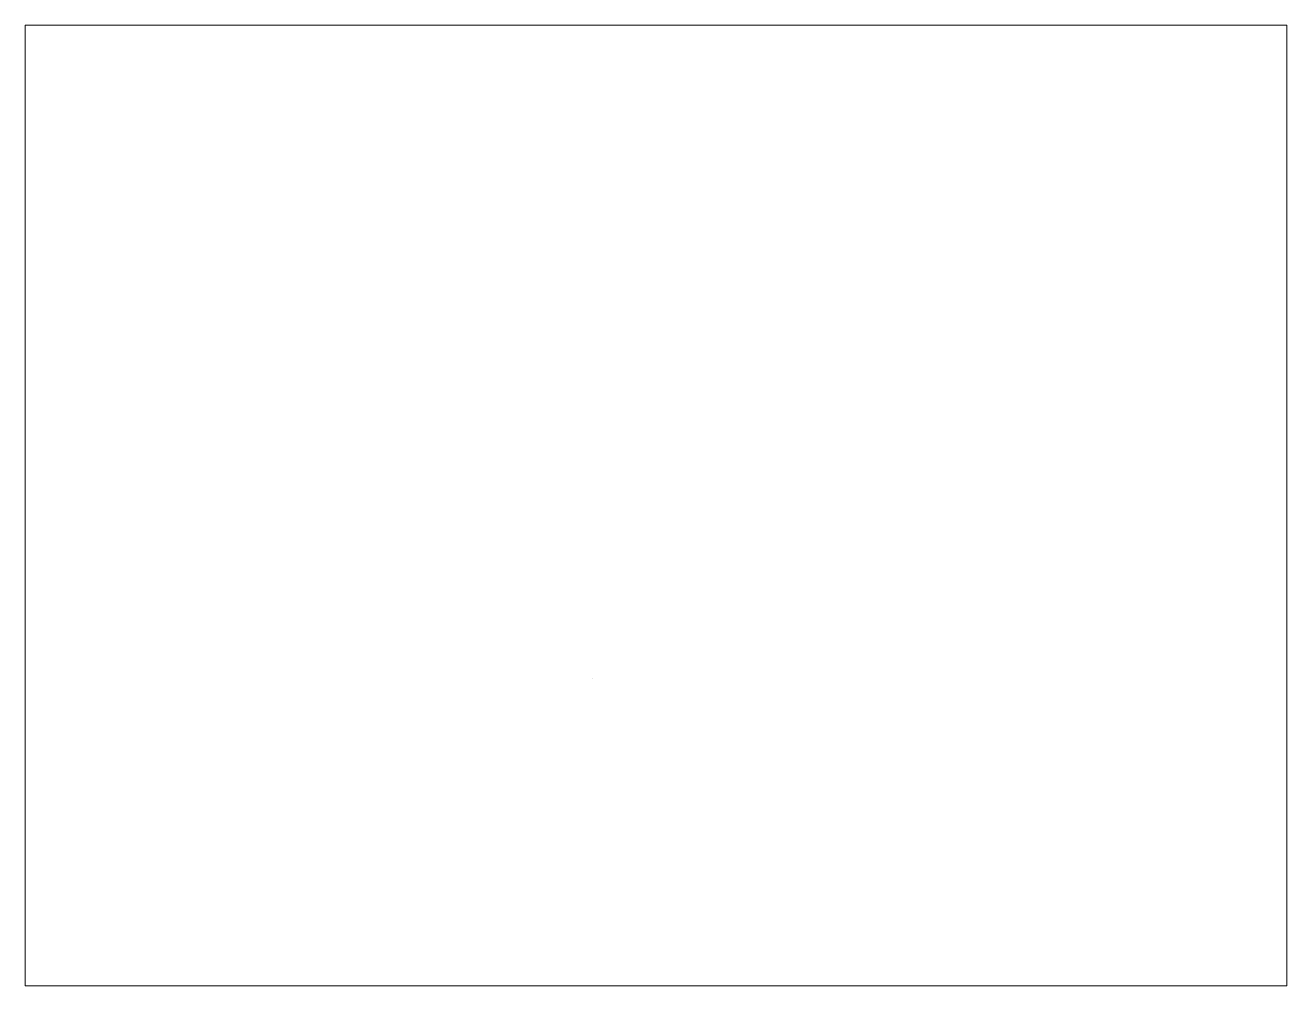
# Paper-space layout 'Layout1' of a CAD drawing. Header units: inches. Extents: x 1.05 to 9.45, y 0.8 to 7.2.
# The model-space entities are those that its viewports show. They can reach past a viewport. Long polylines and large blocks are cut down to what shows.
import ezdxf

# ---------------------------------------------------------------- set-up
doc = ezdxf.new("R2010")
doc.units = ezdxf.units.IN
doc.header["$MEASUREMENT"] = 0

msp = doc.modelspace()

# ---------------------------------------------------------------- linework, layer by layer
msp.add_circle((22, 22), 0.605)

psp = doc.layouts.get("Layout1")

# ---------------------------------------------------------------- viewports
at = {"layer": '0'}
psp.add_viewport(center=(5.25, 4), size=(8.4, 6.4), view_center_point=(1481.3149, 4006.6377), view_height=22112.087989, dxfattribs=at)

doc.saveas('drawing.dxf')
